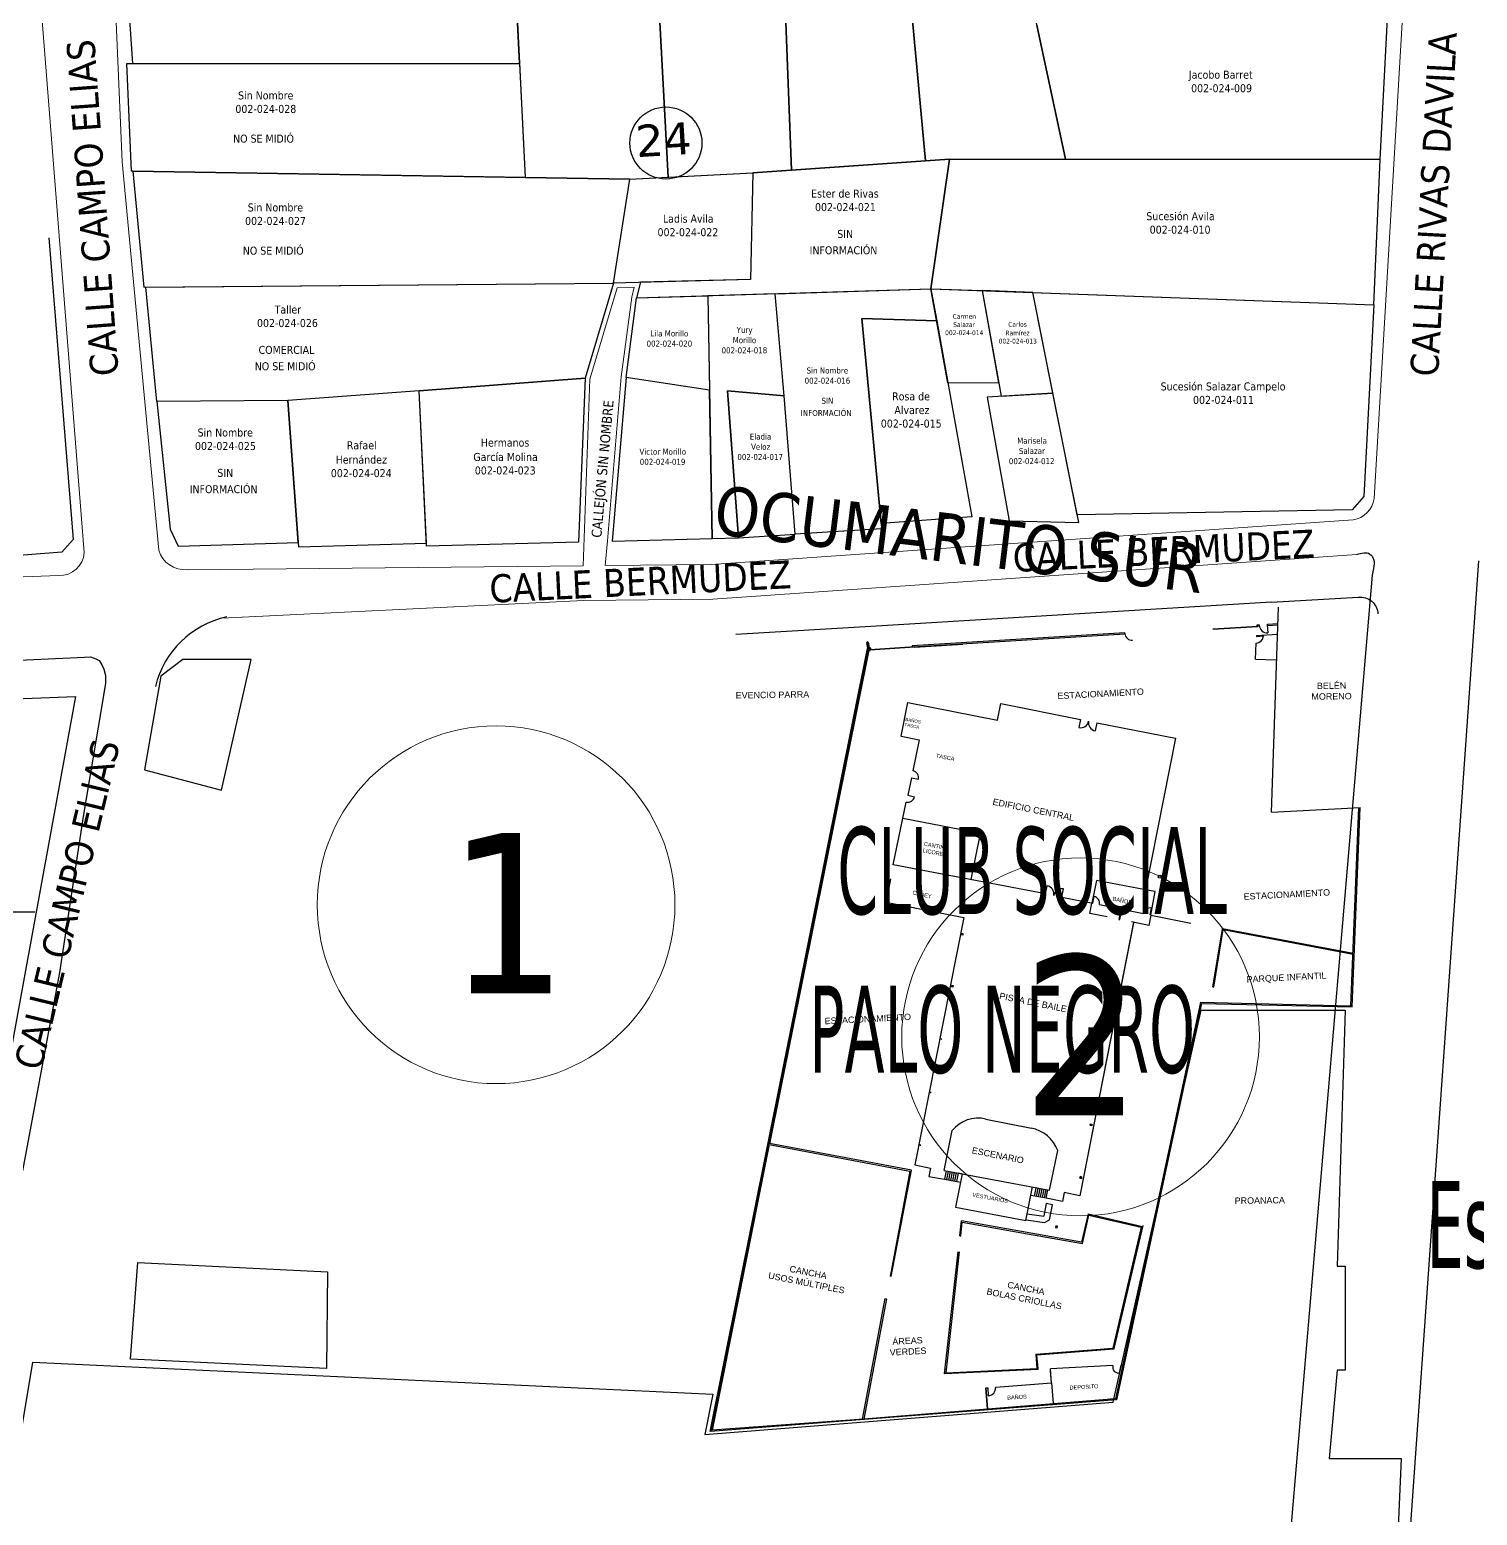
# Model space of a CAD drawing. Header units: metres. Extents: x 2 to 659295185, y -28 to 1124222152.
# Drawn here: x 659057.6 to 659238.5, y 1124167.9 to 1124353.5 of the extents above; entities that cross this region are included whole.
import ezdxf

# ---------------------------------------------------------------- set-up
doc = ezdxf.new("R2010")
doc.units = ezdxf.units.M
doc.header["$MEASUREMENT"] = 0
doc.layers.get('0').update_dxf_attribs({"linetype": 'CONTINUOUS'})
for name, color, linetype in [('CALLES', 1, 'CONTINUOUS'), ('División Parroquial', 130, 'CONTINUOUS'), ('MANZANA', 30, 'CONTINUOUS'), ('Numero de manzana', 6, 'CONTINUOUS'), ('PARCELA SL', 1, 'CONTINUOUS'), ('Parcelas', 140, 'CONTINUOUS'), ('TEXTOS', 7, 'CONTINUOUS')]:
    doc.layers.add(name, color=color, linetype=linetype)
doc.layers.add('PARCELA', color=140, linetype='CONTINUOUS', lineweight=40)
doc.styles.add('ACOTACIONES', font='arial.ttf', dxfattribs={"height": 0.8})
doc.styles.add('ROMAN', font='verdana.ttf')
doc.styles.get("Standard").update_dxf_attribs({"font": 'tahoma.ttf'})

msp = doc.modelspace()

# ---------------------------------------------------------------- linework, layer by layer
for p, q in [((659167.3374, 1124257.8375), (659168.1888, 1124257.6588)), ((659184.5764, 1124245.5145), (659184.7769, 1124246.5299)), ((659186.6073, 1124245.1136), (659186.8077, 1124246.129)), ((659190.9312, 1124247.1751), (659190.3611, 1124244.3383)), ((659186.6073, 1124245.1136), (659190.4652, 1124244.3383)), ((659190.1051, 1124243.0643), (659190.3651, 1124244.3584)), ((659190.1051, 1124243.0643), (659190.3651, 1124244.3584)), ((659190.4652, 1124244.3383), (659190.6347, 1124245.1815)), ((659190.4652, 1124244.3383), (659190.6347, 1124245.1815)), ((659192.262, 1124242.6309), (659190.1051, 1124243.0643)), ((659193.9926, 1124243.6295), (659192.6385, 1124243.9016)), ((659193.9926, 1124243.6295), (659192.6385, 1124243.9016)), ((659197.6377, 1124242.897), (659197.8071, 1124243.7401)), ((659197.6377, 1124242.897), (659197.8071, 1124243.7401)), ((659197.7378, 1124242.8768), (659197.6377, 1124242.897)), ((659197.7378, 1124242.8768), (659197.6377, 1124242.897)), ((659174.2104, 1124240.3596), (659174.0141, 1124240.3982)), ((659174.249, 1124240.5559), (659174.2104, 1124240.3596)), ((659174.249, 1124240.5559), (659174.2104, 1124240.3596)), ((659197.4777, 1124241.5827), (659195.3208, 1124242.0162)), ((659206.6631, 1124241.0889), (659206.6853, 1124241.2068)), ((659173.0008, 1124233.8573), (659172.8046, 1124233.8959)), ((659173.0008, 1124233.8573), (659172.8046, 1124233.8959)), ((659172.8239, 1124233.994), (659172.8239, 1124233.994)), ((659173.0394, 1124234.0536), (659173.0008, 1124233.8573)), ((659173.0394, 1124234.0536), (659173.0008, 1124233.8573)), ((659177.1184, 1124217.3924), (659182.8136, 1124216.2475)), ((659190.3315, 1124216.5401), (659190.1353, 1124216.5786)), ((659190.3315, 1124216.5401), (659190.1353, 1124216.5786)), ((659190.3701, 1124216.7363), (659190.3315, 1124216.5401)), ((659190.3701, 1124216.7363), (659190.3315, 1124216.5401)), ((659168.9016, 1124214.1335), (659168.9209, 1124214.2316)), ((659168.9016, 1124214.1335), (659168.9209, 1124214.2316)), ((659189.041, 1124209.9764), (659188.8447, 1124210.015)), ((659189.041, 1124209.9764), (659188.8447, 1124210.015)), ((659188.864, 1124210.1131), (659188.8833, 1124210.2112)), ((659188.864, 1124210.1131), (659188.8833, 1124210.2112)), ((659189.0796, 1124210.1726), (659189.041, 1124209.9764)), ((659189.0796, 1124210.1726), (659189.041, 1124209.9764)), ((659186.8915, 1124208.1982), (659186.6749, 1124207.0963)), ((659188.854, 1124207.8123), (659186.8915, 1124208.1982)), ((659185.846, 1124204.0528), (659185.8074, 1124203.8565)), ((659185.846, 1124204.0528), (659185.8074, 1124203.8565)), ((659185.8074, 1124203.8565), (659186.0036, 1124203.8179)), ((659185.8074, 1124203.8565), (659186.0036, 1124203.8179)), ((659186.0422, 1124204.0142), (659185.846, 1124204.0528)), ((659186.0422, 1124204.0142), (659185.846, 1124204.0528)), ((659186.0036, 1124203.8179), (659186.0422, 1124204.0142)), ((659186.0036, 1124203.8179), (659186.0422, 1124204.0142)), ((659186.0229, 1124203.9161), (659186.0422, 1124204.0142)), ((659186.0229, 1124203.9161), (659186.0422, 1124204.0142)), ((659193.9891, 1124186.6449), (659194.2188, 1124186.6567)), ((659161.859, 1124179.9142), (659162.3865, 1124179.9565))]:
    msp.add_line(p, q)
at = {"extrusion": (0, 0, -1)}
for p, q in [((659174.0334, 1124240.4963), (659174.0141, 1124240.3982)), ((659174.0334, 1124240.4963), (659174.0141, 1124240.3982)), ((659174.0334, 1124240.4963), (659174.0527, 1124240.5945)), ((659174.0334, 1124240.4963), (659174.0527, 1124240.5945)), ((659174.0527, 1124240.5945), (659174.249, 1124240.5559)), ((659174.0527, 1124240.5945), (659174.249, 1124240.5559)), ((659172.8239, 1124233.994), (659172.8046, 1124233.8959)), ((659172.8239, 1124233.994), (659172.8046, 1124233.8959)), ((659172.8239, 1124233.994), (659172.8046, 1124233.8959)), ((659172.8239, 1124233.994), (659172.8046, 1124233.8959)), ((659172.8239, 1124233.994), (659172.8432, 1124234.0922)), ((659172.8239, 1124233.994), (659172.8432, 1124234.0922)), ((659172.8239, 1124233.994), (659172.8432, 1124234.0922)), ((659172.8239, 1124233.994), (659172.8432, 1124234.0922)), ((659172.8432, 1124234.0922), (659173.0394, 1124234.0536)), ((659172.8432, 1124234.0922), (659173.0394, 1124234.0536)), ((659172.8432, 1124234.0922), (659173.0394, 1124234.0536)), ((659172.8432, 1124234.0922), (659173.0394, 1124234.0536)), ((659171.5551, 1124227.3628), (659171.5358, 1124227.2647)), ((659171.5551, 1124227.3628), (659171.5358, 1124227.2647)), ((659171.5551, 1124227.3628), (659171.5358, 1124227.2647)), ((659171.5551, 1124227.3628), (659171.5358, 1124227.2647)), ((659171.5551, 1124227.3628), (659171.5744, 1124227.4609)), ((659171.5551, 1124227.3628), (659171.5744, 1124227.4609)), ((659171.5551, 1124227.3628), (659171.5744, 1124227.4609)), ((659170.1966, 1124220.7274), (659170.1773, 1124220.6293)), ((659170.1966, 1124220.7274), (659170.1773, 1124220.6293)), ((659170.1966, 1124220.7274), (659170.1773, 1124220.6293)), ((659170.1966, 1124220.7274), (659170.1773, 1124220.6293)), ((659170.1966, 1124220.7274), (659170.2159, 1124220.8256)), ((659170.1966, 1124220.7274), (659170.2159, 1124220.8256)), ((659170.1966, 1124220.7274), (659170.2159, 1124220.8256)), ((659170.1966, 1124220.7274), (659170.2159, 1124220.8256)), ((659190.1546, 1124216.6768), (659190.1353, 1124216.5786)), ((659190.1546, 1124216.6768), (659190.1353, 1124216.5786)), ((659190.1546, 1124216.6768), (659190.1353, 1124216.5786)), ((659190.1546, 1124216.6768), (659190.1353, 1124216.5786)), ((659190.1546, 1124216.6768), (659190.1739, 1124216.7749)), ((659190.1546, 1124216.6768), (659190.1739, 1124216.7749)), ((659190.1546, 1124216.6768), (659190.1739, 1124216.7749)), ((659190.1546, 1124216.6768), (659190.1739, 1124216.7749)), ((659190.1739, 1124216.7749), (659190.3701, 1124216.7363)), ((659190.1739, 1124216.7749), (659190.3701, 1124216.7363)), ((659190.1739, 1124216.7749), (659190.3701, 1124216.7363)), ((659190.1739, 1124216.7749), (659190.3701, 1124216.7363)), ((659168.9016, 1124214.1335), (659168.8823, 1124214.0354)), ((659168.9016, 1124214.1335), (659168.8823, 1124214.0354)), ((659168.9016, 1124214.1335), (659168.8823, 1124214.0354)), ((659168.9016, 1124214.1335), (659168.8823, 1124214.0354)), ((659168.9016, 1124214.1335), (659168.9209, 1124214.2316)), ((659168.9016, 1124214.1335), (659168.9209, 1124214.2316)), ((659173.394, 1124210.6917), (659173.1821, 1124209.6327)), ((659173.394, 1124210.6917), (659173.1821, 1124209.6327)), ((659173.6398, 1124210.6459), (659173.4278, 1124209.5869)), ((659173.6398, 1124210.6459), (659173.4278, 1124209.5869)), ((659188.864, 1124210.1131), (659188.8447, 1124210.015)), ((659188.864, 1124210.1131), (659188.8447, 1124210.015)), ((659188.864, 1124210.1131), (659188.8447, 1124210.015)), ((659188.864, 1124210.1131), (659188.8447, 1124210.015)), ((659188.8447, 1124210.015), (659189.041, 1124209.9764)), ((659188.8447, 1124210.015), (659189.041, 1124209.9764)), ((659188.864, 1124210.1131), (659188.8833, 1124210.2112)), ((659188.864, 1124210.1131), (659188.8833, 1124210.2112)), ((659189.0796, 1124210.1726), (659188.8833, 1124210.2112)), ((659188.8833, 1124210.2112), (659189.0796, 1124210.1726)), ((659189.0796, 1124210.1726), (659188.8833, 1124210.2112)), ((659188.8833, 1124210.2112), (659189.0796, 1124210.1726)), ((659189.041, 1124209.9764), (659189.0796, 1124210.1726)), ((659189.041, 1124209.9764), (659189.0796, 1124210.1726)), ((659193.1375, 1124188.9042), (659193.0806, 1124188.6366)), ((659193.1375, 1124188.9042), (659193.0806, 1124188.6366)), ((659178.334, 1124183.8891), (659185.3135, 1124184.4244)), ((659185.3135, 1124184.4244), (659185.5121, 1124181.8347))]:
    msp.add_line(p, q, dxfattribs=at)
at = {"color": 130, "extrusion": (0, 0, -1)}
msp.add_line((659174.1314, 1124210.5544), (659173.6398, 1124210.6459), dxfattribs=at)
msp.add_circle((659198.8522, 1124247.6644), 0.2)
for centre, radius, start, end in [((659184.5764, 1124245.5145), 1.035, 348.833948, 78.833948), ((659176.1543, 1124213.3142), 4.1907, 76.699176, 141.223274)]:
    msp.add_arc(centre, radius, start, end)
at = {"layer": 'División Parroquial', "lineweight": -3}
msp.add_lwpolyline([(659058, 1124187), (659143, 1124183), (659142, 1124178), (659193, 1124182), (659204, 1124231), (659222, 1124231), (659221, 1124199), (659222, 1124199), (659222, 1124186), (659221, 1124186), (659220, 1124175), (659229, 1124175), (659228, 1124152), (659286, 1124150), (659277, 1124049), (659073, 1124060), (659057, 1124140), (659055, 1124169), (659058, 1124187), (659058, 1124187)], dxfattribs=at)
at = {"layer": 'MANZANA', "lineweight": -2}
for p, q in [((659060.0072, 1124327.4732), (659063.047, 1124289.8057)), ((659063.047, 1124289.8057), (659061.6317, 1124288.2005)), ((659061.6317, 1124288.2005), (659056.3081, 1124287.783)), ((659024.8921, 1124273.2674), (659064.4474, 1124275.0971)), ((659064.4474, 1124275.0971), (659065.2143, 1124275.1071)), ((659065.2143, 1124275.1071), (659065.8657, 1124274.8871)), ((659065.8657, 1124274.8871), (659066.311, 1124274.6671)), ((659066.311, 1124274.6671), (659066.6408, 1124274.1173)), ((659066.6408, 1124274.1173), (659066.8634, 1124273.5674)), ((659066.8634, 1124273.5674), (659067.0861, 1124272.7875)), ((659067.0861, 1124272.7875), (659067.0861, 1124271.7977))]:
    msp.add_line(p, q, dxfattribs=at)
at = {"layer": 'MANZANA', "lineweight": -3}
for p, q in [((659238.6729, 1124287.119), (659227.8133, 1124133.3242)), ((659225.3719, 1124285.3159), (659214.4297, 1124157.1008))]:
    msp.add_line(p, q, dxfattribs=at)
at = {"layer": 'MANZANA'}
for p, q in [((659212.8134, 1124281.9647), (659163.4376, 1124278.9792)), ((659212.8134, 1124281.9647), (659223.6548, 1124282.5869)), ((659163.4376, 1124278.9792), (659145.8817, 1124277.9099))]:
    msp.add_line(p, q, dxfattribs=at)
at = {"layer": 'MANZANA', "linetype": 'Continuous', "lineweight": 15}
for points in [[(659055.8485, 1124382.0647), (658898.3381, 1124371.0551, 0.43042936), (658896.3056, 1124368.7797), (658898.1969, 1124348.5853), (658898.509, 1124345.0153), (658923.6449, 1124272.4919), (658939.4761, 1124278.122), (658950.9387, 1124280.2714), (658963.1935, 1124281.4237), (658970.1956, 1124281.8752), (658970.1956, 1124281.8752), (659061.2404, 1124285.2896, 0.40849393), (659064.4211, 1124288.1584), (659057.0739, 1124381.0042, 0.3695006), (659055.8485, 1124382.0647)], [(659126.8025, 1124286.5101), (659077.2978, 1124286.0125, -0.34710399), (659073.7363, 1124288.4381), (659069.165, 1124336.945), (659067.2927, 1124380.6762, -0.4423444), (659069.5888, 1124382.9989), (659229.6144, 1124377.9872, -0.38457843), (659230.4613, 1124377.0605), (659225.6463, 1124294.8977)], [(659225.6463, 1124294.8977, -0.32185596), (659223.006, 1124292.2291), (659142.812, 1124286.671), (659129.5519, 1124286.5377)], [(659223.4739, 1124287.9222, -0.00860876), (659223.4739, 1124287.9222), (659142.9836, 1124282.3435), (659126.846, 1124282.1813)]]:
    msp.add_lwpolyline(points, format="xyb", dxfattribs=at)
for points in [[(659129.5519, 1124286.5377), (659129.8126, 1124289.6134), (659131.549, 1124310.1035), (659132.8474, 1124320.0693), (659133.1609, 1124321.2913), (659131.041, 1124321.234), (659127.624, 1124309.8348), (659126.8025, 1124286.5101)], [(659126.846, 1124282.1813), (659081.6128, 1124279.9512)]]:
    msp.add_lwpolyline(points, dxfattribs=at)
at = {"layer": 'MANZANA', "lineweight": -2}
msp.add_lwpolyline([(659067.0861, 1124271.7977), (659064.3155, 1124255.1911), (659061.3305, 1124235.7151), (659056.7293, 1124210.9201)], dxfattribs=at)
at = {"layer": 'MANZANA', "lineweight": 0}
for centre in [(659115.9033, 1124244.1589), (659188.9435, 1124227.6528)]:
    msp.add_circle(centre, 22.3454, dxfattribs=at)
at = {"layer": 'MANZANA', "extrusion": (0, 0, -1)}
msp.add_arc((-659223.8989, 1124280.4016), 2.1988, 83.627179, 177.780337, dxfattribs=at)
msp.add_arc((-659223.8989, 1124280.4016), 2.1988, 83.627179, 177.780337, dxfattribs=at)
at = {"layer": 'MANZANA', "lineweight": -3}
msp.add_arc((659084.6949, 1124268.6574), 11.7067, 102.055303, 166.292978, dxfattribs=at)
msp.add_spline([(659223.4739, 1124287.9222), (659225.087, 1124287.9731), (659225.562, 1124287.3088), (659225.562, 1124286.17), (659225.3719, 1124285.3159)], degree=3, dxfattribs=at)
at = {"layer": 'Numero de manzana', "lineweight": -2}
msp.add_circle((659137.1204, 1124339.3146), 4.5001, dxfattribs=at)
at = {"layer": 'PARCELA', "extrusion": (0, 0, -1)}
for p, q in [((659142.6866, 1124178.3534), (659162.3659, 1124276.1838)), ((659150.0737, 1124214.3527), (659162.5198, 1124276.1931))]:
    msp.add_line(p, q, dxfattribs=at)
at = {"layer": 'PARCELA'}
for p, q in [((659162.3958, 1124276.9341), (659162.2463, 1124276.9221)), ((659162.2463, 1124276.9221), (659162.3659, 1124276.1838)), ((659162.5198, 1124276.1931), (659162.3947, 1124276.934)), ((659162.4863, 1124276.0272), (659162.6859, 1124276.0392)), ((659162.4863, 1124276.0272), (659162.6859, 1124276.0392)), ((659162.6769, 1124276.2026), (659162.5198, 1124276.1931)), ((659162.6769, 1124276.2026), (659162.5198, 1124276.1931)), ((659162.6392, 1124276.0264), (659162.5993, 1124276.024)), ((659162.6392, 1124276.0264), (659162.5993, 1124276.024)), ((659162.6023, 1124275.9731), (659162.5993, 1124276.024)), ((659162.6023, 1124275.9731), (659162.5993, 1124276.024)), ((659162.6013, 1124276.0231), (659162.6392, 1124276.0254)), ((659162.6013, 1124276.0231), (659162.6392, 1124276.0254)), ((659162.6043, 1124275.9742), (659162.6013, 1124276.0231)), ((659162.6043, 1124275.9742), (659162.6013, 1124276.0231)), ((659162.6023, 1124275.9731), (659162.6423, 1124275.9755)), ((659162.6023, 1124275.9731), (659162.6423, 1124275.9755)), ((659162.6422, 1124275.9765), (659162.6043, 1124275.9742)), ((659162.6422, 1124275.9765), (659162.6043, 1124275.9742)), ((659162.6095, 1124275.9755), (659162.6067, 1124276.0224)), ((659162.6095, 1124275.9755), (659162.6067, 1124276.0224)), ((659162.6156, 1124276.025), (659162.615, 1124276.0349)), ((659162.6156, 1124276.025), (659162.615, 1124276.0349)), ((659162.6212, 1124276.0252), (659162.6206, 1124276.0352)), ((659162.6212, 1124276.0252), (659162.6206, 1124276.0352)), ((659162.6268, 1124276.0256), (659162.6262, 1124276.0355)), ((659162.6268, 1124276.0256), (659162.6262, 1124276.0355)), ((659162.6268, 1124276.0256), (659162.6262, 1124276.0355)), ((659162.6268, 1124276.0256), (659162.6262, 1124276.0355)), ((659162.6268, 1124276.0256), (659162.6262, 1124276.0355)), ((659162.6268, 1124276.0256), (659162.6262, 1124276.0355)), ((659162.6421, 1124275.9775), (659162.6385, 1124275.9773)), ((659162.6421, 1124275.9775), (659162.6385, 1124275.9773)), ((659162.6392, 1124276.0254), (659162.6392, 1124276.0264)), ((659162.6392, 1124276.0254), (659162.6392, 1124276.0264)), ((659162.6423, 1124275.9755), (659162.6422, 1124275.9765)), ((659162.6423, 1124275.9755), (659162.6422, 1124275.9765)), ((659162.6859, 1124276.0392), (659162.6769, 1124276.2026)), ((659162.6859, 1124276.0392), (659162.6769, 1124276.2026))]:
    msp.add_line(p, q, dxfattribs=at)
at = {"layer": 'PARCELA SL', "linetype": 'Continuous', "ltscale": 50}
msp.add_line((659070.4934, 1124335.8049), (659132.6204, 1124334.8145), dxfattribs=at)
for points in [[(659119.5272, 1124335.0232), (659132.6204, 1124334.8145), (659137.4168, 1124335.0534), (659135.024, 1124379.2247), (659117.3282, 1124379.6102)], [(659135.0505, 1124379.9943), (659135.024, 1124379.2247), (659137.4168, 1124335.0534), (659148.0013, 1124335.5805), (659152.7988, 1124335.9121), (659151.1598, 1124379.4067)], [(659165.672, 1124378.9317), (659151.1598, 1124379.4067), (659152.7988, 1124335.9121), (659169.5702, 1124337.0827)], [(659180.8438, 1124378.435), (659165.672, 1124378.9317), (659169.5702, 1124337.0827), (659172.5737, 1124337.2934), (659187.0737, 1124337.281), (659183.4598, 1124354.0459)], [(659069.5456, 1124362.7077), (659070.4542, 1124349.2584), (659118.8252, 1124349.2584), (659118.1557, 1124362.8331)], [(659070.4542, 1124349.2584), (659118.8252, 1124349.2584), (659119.5272, 1124335.0232), (659070.4934, 1124335.8049), (659070.3435, 1124335.7981), (659069.7745, 1124349.2361)], [(659072.1493, 1124321.2945), (659130.5909, 1124321.8221), (659127.027, 1124309.9331), (659106.286, 1124308.3678), (659089.8801, 1124307.1644), (659073.4997, 1124307.0384)]]:
    msp.add_lwpolyline(points, close=True, dxfattribs=at)
msp.add_lwpolyline([(659071.8884, 1124321.2922), (659130.5909, 1124321.8221), (659132.6204, 1124334.8145), (659119.5272, 1124335.0232), (659070.4934, 1124335.8049), (659071.8884, 1124321.2922)], dxfattribs=at)
at = {"layer": 'Parcelas', "lineweight": -2}
for p, q in [((659183.4598, 1124354.0459), (659187.0737, 1124337.281)), ((659226.3737, 1124337.2473), (659227.282, 1124354.8739)), ((659172.5737, 1124337.2934), (659148.0013, 1124335.5805)), ((659170.2422, 1124321.1105), (659172.5737, 1124337.2934)), ((659172.5737, 1124337.2934), (659170.2422, 1124321.1105)), ((659226.3737, 1124337.2473), (659172.5737, 1124337.2934)), ((659187.0737, 1124337.281), (659226.3737, 1124337.2473)), ((659225.6062, 1124319.1136), (659226.3737, 1124337.2473)), ((659132.6204, 1124334.8145), (659148.0013, 1124335.5805)), ((659148.0013, 1124335.5805), (659147.6846, 1124322.2843)), ((659148.0013, 1124335.5805), (659147.6846, 1124322.2843)), ((659130.5909, 1124321.8221), (659132.6204, 1124334.8145)), ((659147.6846, 1124322.2843), (659130.5909, 1124321.8221)), ((659133.9396, 1124321.9126), (659133.4377, 1124319.9556)), ((659147.6846, 1124322.2843), (659133.9396, 1124321.9126)), ((659133.4377, 1124319.9556), (659170.2422, 1124321.1105)), ((659133.4377, 1124319.9556), (659142.3644, 1124320.2099)), ((659150.7739, 1124320.4816), (659142.3644, 1124320.2099)), ((659142.3644, 1124320.2099), (659142.5746, 1124308.4454)), ((659142.3644, 1124320.2099), (659142.9059, 1124289.8983)), ((659150.7739, 1124320.4816), (659170.2422, 1124321.1105)), ((659151.91, 1124307.7409), (659150.7739, 1124320.4816)), ((659151.91, 1124307.7409), (659150.7739, 1124320.4816)), ((659170.2422, 1124321.1105), (659170.9607, 1124317.0923)), ((659172.3546, 1124309.2979), (659170.2422, 1124321.1105)), ((659170.2422, 1124321.1105), (659176.638, 1124320.8798)), ((659170.2422, 1124321.1105), (659225.6062, 1124319.1136)), ((659176.638, 1124320.8798), (659178.7043, 1124309.3637)), ((659182.9839, 1124320.6509), (659176.638, 1124320.8798)), ((659176.638, 1124320.8798), (659179.0045, 1124307.6904)), ((659185.4929, 1124308.0788), (659182.9839, 1124320.6509)), ((659188.5322, 1124292.8492), (659182.9839, 1124320.6509)), ((659182.9839, 1124320.6509), (659225.6062, 1124319.1136)), ((659132.1457, 1124310.0394), (659133.4377, 1124319.9556)), ((659225.6062, 1124319.1136), (659224.3222, 1124295.1479)), ((659170.9607, 1124317.0923), (659161.6154, 1124317.3882)), ((659161.6154, 1124317.3882), (659164.0156, 1124291.8005)), ((659164.0156, 1124291.8005), (659161.6154, 1124317.3882)), ((659161.6154, 1124317.3882), (659170.9607, 1124317.0923)), ((659170.9607, 1124317.0923), (659175.3352, 1124292.6303)), ((659106.286, 1124308.3678), (659127.027, 1124309.9331)), ((659127.027, 1124309.9331), (659126.2019, 1124289.4498)), ((659132.1457, 1124310.0394), (659130.4104, 1124289.5628)), ((659142.5746, 1124308.4454), (659132.1457, 1124310.0394)), ((659142.5746, 1124308.4454), (659132.1457, 1124310.0394)), ((659178.7043, 1124309.3637), (659172.3546, 1124309.2979)), ((659089.8801, 1124307.1644), (659073.4997, 1124307.0384)), ((659106.286, 1124308.3678), (659089.8801, 1124307.1644)), ((659091.1572, 1124289.4304), (659089.8801, 1124307.1644)), ((659089.8801, 1124307.1644), (659091.1967, 1124288.8818)), ((659107.1908, 1124289.3193), (659106.286, 1124308.3678)), ((659107.2088, 1124288.9397), (659106.286, 1124308.3678)), ((659142.9059, 1124289.8983), (659142.5746, 1124308.4454)), ((659146.2043, 1124290.0009), (659144.8361, 1124308.35)), ((659144.8361, 1124308.35), (659151.91, 1124307.7409)), ((659151.91, 1124307.7409), (659144.8361, 1124308.35)), ((659144.8361, 1124308.35), (659146.2043, 1124290.0009)), ((659153.2904, 1124290.4459), (659151.91, 1124307.7409)), ((659153.2904, 1124290.4459), (659151.91, 1124307.7409)), ((659185.4929, 1124308.0788), (659177.2576, 1124307.5859)), ((659177.2576, 1124307.5859), (659180.0345, 1124292.1029)), ((659179.0045, 1124307.6904), (659185.4929, 1124308.0788)), ((659188.7221, 1124291.8979), (659185.4929, 1124308.0788)), ((659073.4997, 1124307.0384), (659075.1817, 1124291.0667)), ((659224.3222, 1124295.1479), (659222.8762, 1124293.4898)), ((659175.3352, 1124292.6303), (659164.0156, 1124291.8005)), ((659222.8762, 1124293.4898), (659188.5322, 1124292.8492)), ((659075.1817, 1124291.0667), (659076.1645, 1124288.9651)), ((659146.2043, 1124290.0009), (659153.2904, 1124290.4459)), ((659164.0791, 1124291.1235), (659153.2904, 1124290.4459)), ((659164.0156, 1124291.8005), (659164.0791, 1124291.1235)), ((659180.0345, 1124292.1029), (659188.7221, 1124291.8979)), ((659076.1645, 1124288.9651), (659091.1572, 1124289.4304)), ((659091.1967, 1124288.8818), (659107.1908, 1124289.3193)), ((659126.2019, 1124289.4498), (659107.2088, 1124288.9397)), ((659130.4104, 1124289.5628), (659142.9059, 1124289.8983)), ((659142.9059, 1124289.8983), (659146.2043, 1124290.0009))]:
    msp.add_line(p, q, dxfattribs=at)
at = {"layer": 'Parcelas'}
for p, q in [((659212.8111, 1124255.7143), (659213.6785, 1124281.3193)), ((659212.2946, 1124279.2202), (659213.6068, 1124279.2993)), ((659212.3036, 1124279.0567), (659212.2946, 1124279.2202)), ((659212.3036, 1124279.0567), (659212.2946, 1124279.2202)), ((659194.4609, 1124278.1352), (659167.9174, 1124276.5188)), ((659194.47, 1124277.9718), (659167.9272, 1124276.3555)), ((659194.47, 1124277.9718), (659194.4609, 1124278.1352)), ((659194.47, 1124277.9718), (659194.4609, 1124278.1352)), ((659194.4658, 1124278.0467), (659194.4858, 1124278.0478)), ((659194.4658, 1124278.0467), (659194.4858, 1124278.0478)), ((659194.47, 1124277.9718), (659194.4658, 1124278.0467)), ((659194.47, 1124277.9718), (659194.4658, 1124278.0467)), ((659205.4542, 1124278.6315), (659211.0766, 1124278.9707)), ((659205.4542, 1124278.6315), (659211.0766, 1124278.9707)), ((659205.457, 1124278.5846), (659211.0794, 1124278.9238)), ((659205.457, 1124278.5846), (659211.0794, 1124278.9238)), ((659210.9433, 1124277.7886), (659210.9386, 1124277.6887)), ((659210.9433, 1124277.7886), (659210.9386, 1124277.6887)), ((659210.9386, 1124277.6887), (659211.7971, 1124277.7405)), ((659210.9386, 1124277.6887), (659211.7971, 1124277.7405)), ((659210.9433, 1124277.788), (659213.5586, 1124277.9411)), ((659211.0083, 1124278.9786), (659211.016, 1124279.143)), ((659211.0083, 1124278.9786), (659211.016, 1124279.143)), ((659211.0083, 1124278.9786), (659211.2579, 1124278.9937)), ((659211.0083, 1124278.9786), (659211.2579, 1124278.9937)), ((659211.016, 1124279.143), (659211.2656, 1124279.1581)), ((659211.016, 1124279.143), (659211.2656, 1124279.1581)), ((659211.0838, 1124278.9732), (659211.0439, 1124278.9708)), ((659211.0838, 1124278.9732), (659211.0439, 1124278.9708)), ((659211.0439, 1124278.9698), (659211.0819, 1124278.972)), ((659211.0439, 1124278.9698), (659211.0819, 1124278.972)), ((659211.0439, 1124278.9708), (659211.0439, 1124278.9698)), ((659211.0439, 1124278.9708), (659211.0439, 1124278.9698)), ((659211.044, 1124278.9688), (659211.0476, 1124278.969)), ((659211.044, 1124278.9688), (659211.0476, 1124278.969)), ((659211.0848, 1124278.9231), (659211.0469, 1124278.9208)), ((659211.0848, 1124278.9231), (659211.0469, 1124278.9208)), ((659211.0469, 1124278.9198), (659211.0869, 1124278.9223)), ((659211.0469, 1124278.9198), (659211.0869, 1124278.9223)), ((659211.0469, 1124278.9208), (659211.0469, 1124278.9198)), ((659211.0469, 1124278.9208), (659211.0469, 1124278.9198)), ((659211.0593, 1124278.9817), (659211.0599, 1124278.9717)), ((659211.0593, 1124278.9817), (659211.0599, 1124278.9717)), ((659211.0593, 1124278.9817), (659211.0599, 1124278.9717)), ((659211.0593, 1124278.9817), (659211.0599, 1124278.9717)), ((659211.0593, 1124278.9817), (659211.0599, 1124278.9717)), ((659211.0593, 1124278.9817), (659211.0599, 1124278.9717)), ((659211.0649, 1124278.982), (659211.0655, 1124278.9721)), ((659211.0649, 1124278.982), (659211.0655, 1124278.9721)), ((659211.0705, 1124278.9823), (659211.0711, 1124278.9723)), ((659211.0705, 1124278.9823), (659211.0711, 1124278.9723)), ((659211.0766, 1124278.9707), (659211.0794, 1124278.9238)), ((659211.0766, 1124278.9707), (659211.0794, 1124278.9238)), ((659211.0819, 1124278.972), (659211.0848, 1124278.9231)), ((659211.0819, 1124278.972), (659211.0848, 1124278.9231)), ((659211.0838, 1124278.9732), (659211.0869, 1124278.9223)), ((659211.0838, 1124278.9732), (659211.0869, 1124278.9223)), ((659211.2579, 1124278.9937), (659211.2656, 1124279.1581)), ((659211.2579, 1124278.9937), (659211.2656, 1124279.1581)), ((659211.2614, 1124279.0686), (659211.2814, 1124279.0698)), ((659211.2614, 1124279.0686), (659211.2814, 1124279.0698)), ((659212.2795, 1124279.13), (659212.2995, 1124279.1311)), ((659212.2795, 1124279.13), (659212.2995, 1124279.1311)), ((659212.2795, 1124279.13), (659212.3348, 1124278.1316)), ((659212.2795, 1124279.13), (659212.3348, 1124278.1316)), ((659212.2837, 1124279.0556), (659212.3036, 1124279.0567)), ((659212.2837, 1124279.0556), (659212.3036, 1124279.0567)), ((659212.3036, 1124279.0568), (659213.601, 1124279.1351)), ((659168.2291, 1124276.3616), (659162.6067, 1124276.0224)), ((659168.2291, 1124276.3616), (659162.6067, 1124276.0224)), ((659168.232, 1124276.3147), (659162.6095, 1124275.9755)), ((659168.232, 1124276.3147), (659162.6095, 1124275.9755)), ((659167.9174, 1124276.5188), (659167.9272, 1124276.3555)), ((659167.9174, 1124276.5188), (659167.9272, 1124276.3555)), ((659168.2291, 1124276.3616), (659168.232, 1124276.3147)), ((659168.2291, 1124276.3616), (659168.2305, 1124276.3382)), ((659168.2291, 1124276.3616), (659168.232, 1124276.3147)), ((659168.2291, 1124276.3616), (659168.2305, 1124276.3382)), ((659168.2305, 1124276.3382), (659174.2196, 1124276.6995)), ((659168.2305, 1124276.3382), (659174.2196, 1124276.6995)), ((659210.8157, 1124274.8357), (659210.8984, 1124276.8296)), ((659210.8157, 1124274.8357), (659213.4455, 1124274.7563)), ((659166.5213, 1124265.2045), (659167.3671, 1124269.4394)), ((659167.3671, 1124269.4394), (659178.5774, 1124267.2161)), ((659178.5774, 1124267.2161), (659178.9961, 1124269.3166)), ((659178.9961, 1124269.3166), (659188.9347, 1124267.2995)), ((659188.9347, 1124267.2995), (659188.7342, 1124266.2841)), ((659188.9347, 1124267.2995), (659188.7342, 1124266.2841)), ((659190.9655, 1124266.8987), (659190.765, 1124265.8832)), ((659190.9655, 1124266.8987), (659190.765, 1124265.8832)), ((659190.9655, 1124266.8987), (659200.7868, 1124264.96)), ((659166.5213, 1124265.2045), (659168.7893, 1124264.7516)), ((659200.7868, 1124264.96), (659197.0588, 1124246.0249)), ((659167.7957, 1124260.02), (659167.3374, 1124257.8375)), ((659167.7957, 1124260.02), (659167.3374, 1124257.8375)), ((659167.7957, 1124260.02), (659168.6765, 1124259.835)), ((659167.7957, 1124260.0199), (659167.7957, 1124260.02)), ((659167.7957, 1124260.02), (659168.6765, 1124259.835)), ((659167.7957, 1124260.0199), (659167.7957, 1124260.02)), ((659165.5421, 1124249.1624), (659167.1586, 1124256.9861)), ((659167.3374, 1124257.8375), (659168.1888, 1124257.6588)), ((659212.8111, 1124255.7143), (659223.8734, 1124256.3146)), ((659222.7355, 1124231.5489), (659223.722, 1124256.306)), ((659222.8746, 1124231.3976), (659223.8734, 1124256.3146)), ((659176.4246, 1124253.0625), (659166.7317, 1124254.9202)), ((659175.2833, 1124247.2955), (659176.4246, 1124253.0625)), ((659184.5764, 1124245.5145), (659165.5421, 1124249.1624)), ((659165.185, 1124247.3891), (659164.6601, 1124244.4853)), ((659184.5764, 1124245.5145), (659184.7769, 1124246.5299)), ((659186.6073, 1124245.1136), (659186.8077, 1124246.129)), ((659197.0588, 1124246.0249), (659190.9312, 1124247.1751)), ((659198.2854, 1124245.7946), (659197.0588, 1124246.0249)), ((659186.6073, 1124245.1136), (659190.4652, 1124244.3383)), ((659191.3084, 1124244.1689), (659193.9926, 1124243.6295)), ((659191.3084, 1124244.1689), (659193.9926, 1124243.6295)), ((659197.7378, 1124242.8768), (659198.2854, 1124245.7946)), ((659174.3433, 1124242.5456), (659168.2298, 1124211.6535)), ((659192.262, 1124242.6309), (659190.1051, 1124243.0643)), ((659193.9926, 1124243.6295), (659193.7326, 1124242.3353)), ((659193.9926, 1124243.6295), (659193.7326, 1124242.3353)), ((659193.7326, 1124242.3353), (659193.8502, 1124242.3117)), ((659193.7326, 1124242.3353), (659193.8502, 1124242.3117)), ((659193.8502, 1124242.3117), (659194.1103, 1124243.6058)), ((659193.8502, 1124242.3117), (659194.1103, 1124243.6058)), ((659194.1103, 1124243.6058), (659196.7945, 1124243.0664)), ((659194.1103, 1124243.6058), (659196.7945, 1124243.0664)), ((659197.7378, 1124242.8768), (659197.4777, 1124241.5827)), ((659197.7378, 1124242.8768), (659197.4777, 1124241.5827)), ((659197.7378, 1124242.8768), (659202.7266, 1124241.8743)), ((659195.5693, 1124241.9662), (659188.854, 1124207.8123)), ((659195.554, 1124241.8879), (659188.854, 1124207.8123)), ((659197.4777, 1124241.5827), (659195.3208, 1124242.0162)), ((659205.4547, 1124233.8859), (659206.6631, 1124241.0889)), ((659205.583, 1124233.8649), (659206.781, 1124241.0664)), ((659206.6853, 1124241.2068), (659222.9962, 1124238.0925)), ((659206.781, 1124241.0664), (659222.9914, 1124237.9713)), ((659205.4547, 1124233.8859), (659205.583, 1124233.8649)), ((659203.9352, 1124231.9948), (659222.7355, 1124231.5489)), ((659204.0585, 1124231.8418), (659222.8746, 1124231.3976)), ((659177.1184, 1124217.3924), (659182.8136, 1124216.2475)), ((659150.0441, 1124214.2059), (659142.9003, 1124178.521)), ((659150.0441, 1124214.2059), (659167.6272, 1124210.8858)), ((659167.6272, 1124210.8858), (659165.1348, 1124197.7272)), ((659165.2819, 1124197.6981), (659167.8028, 1124211.005)), ((659168.2298, 1124211.6535), (659170.1922, 1124211.2676)), ((659168.2298, 1124211.6535), (659170.1922, 1124211.2676)), ((659170.1922, 1124211.2676), (659169.9877, 1124210.2276)), ((659170.1922, 1124211.2676), (659169.9877, 1124210.2276)), ((659169.9877, 1124210.2276), (659171.9532, 1124209.8616)), ((659169.9877, 1124210.2276), (659171.9532, 1124209.8616)), ((659182.121, 1124204.7136), (659182.926, 1124208.9002)), ((659184.6648, 1124207.4941), (659182.7251, 1124207.8554)), ((659184.6648, 1124207.4941), (659182.7343, 1124207.8536)), ((659186.6749, 1124207.0963), (659184.6648, 1124207.4941)), ((659186.6749, 1124207.0963), (659184.6648, 1124207.4941)), ((659186.8915, 1124208.1982), (659186.6749, 1124207.0963)), ((659188.854, 1124207.8123), (659186.8915, 1124208.1982)), ((659173.3328, 1124206.3951), (659182.121, 1124204.7136)), ((659182.2823, 1124205.5522), (659184.3511, 1124205.249)), ((659173.849, 1124202.7927), (659174.0446, 1124204.6607)), ((659173.849, 1124202.7927), (659174.0446, 1124204.6607)), ((659173.9783, 1124202.7789), (659174.1635, 1124204.507)), ((659189.068, 1124202.0039), (659174.0446, 1124204.6607)), ((659174.1635, 1124204.507), (659180.9021, 1124203.3156)), ((659180.9021, 1124203.3156), (659189.1669, 1124201.8544)), ((659182.1407, 1124204.8157), (659184.4247, 1124204.4825)), ((659173.849, 1124202.7927), (659173.9783, 1124202.7789)), ((659173.849, 1124202.7927), (659173.9783, 1124202.7789)), ((659173.7579, 1124200.7853), (659172.0868, 1124185.6948)), ((659161.7042, 1124179.9028), (659164.536, 1124194.9634)), ((659164.6833, 1124194.9352), (659161.859, 1124179.9142)), ((659164.536, 1124194.9634), (659164.6833, 1124194.9352)), ((659183.3576, 1124188.0213), (659192.9697, 1124188.7584)), ((659183.3576, 1124188.0213), (659192.9697, 1124188.7584)), ((659193.9891, 1124186.6449), (659193.7811, 1124185.6668)), ((659193.9891, 1124186.6449), (659193.7811, 1124185.6668)), ((659193.9891, 1124186.6449), (659194.2188, 1124186.6567)), ((659177.1076, 1124183.7951), (659177.3369, 1124183.8127)), ((659177.1076, 1124183.7951), (659177.3369, 1124183.8127)), ((659177.3369, 1124183.8127), (659177.4133, 1124182.8156)), ((659177.3369, 1124183.8127), (659177.4133, 1124182.8156)), ((659193.4405, 1124182.3011), (659142.6866, 1124178.3534)), ((659193.3171, 1124182.4416), (659161.859, 1124179.9142)), ((659193.3171, 1124182.4416), (659192.6302, 1124182.3865)), ((659161.859, 1124179.9142), (659142.9003, 1124178.521))]:
    msp.add_line(p, q, dxfattribs=at)
at = {"layer": 'Parcelas', "lineweight": -3}
for p, q in [((658954.0393, 1124265.8698), (659063.337, 1124270.1792)), ((659063.337, 1124270.1792), (659049.5003, 1124194.7761)), ((658953.3261, 1124243.2796), (659058.2552, 1124243.2796))]:
    msp.add_line(p, q, dxfattribs=at)
at = {"layer": 'Parcelas', "extrusion": (0, 0, -1)}
for p, q in [((659168.7893, 1124264.7516), (659167.9806, 1124260.9007)), ((659164.6601, 1124244.4853), (659174.3433, 1124242.5456)), ((659203.9378, 1124231.9916), (659193.3171, 1124182.4416)), ((659204.0585, 1124231.8418), (659193.4405, 1124182.3011)), ((659167.8028, 1124211.005), (659150.0737, 1124214.3527)), ((659171.8929, 1124210.9713), (659172.8873, 1124215.9388)), ((659171.8929, 1124210.9713), (659172.8873, 1124215.9388)), ((659185.0502, 1124208.5014), (659186.0912, 1124213.4577)), ((659171.8929, 1124210.9713), (659185.0502, 1124208.5014)), ((659172.1652, 1124210.9206), (659171.9532, 1124209.8616)), ((659172.1652, 1124210.9206), (659171.9532, 1124209.8616)), ((659172.411, 1124210.8748), (659172.199, 1124209.8158)), ((659172.411, 1124210.8748), (659172.199, 1124209.8158)), ((659172.6567, 1124210.829), (659172.4447, 1124209.77)), ((659172.6567, 1124210.829), (659172.4447, 1124209.77)), ((659172.9025, 1124210.7832), (659172.6905, 1124209.7242)), ((659172.9025, 1124210.7832), (659172.6905, 1124209.7242)), ((659173.1483, 1124210.7375), (659172.9363, 1124209.6785)), ((659173.1483, 1124210.7375), (659172.9363, 1124209.6785)), ((659174.1314, 1124210.5544), (659173.3328, 1124206.3951)), ((659171.9532, 1124209.8616), (659173.9215, 1124209.495)), ((659171.9532, 1124209.8616), (659173.9215, 1124209.495)), ((659183.1901, 1124207.7687), (659183.3984, 1124208.8093)), ((659183.1901, 1124207.7687), (659183.3984, 1124208.8093)), ((659183.4359, 1124207.723), (659183.6442, 1124208.7635)), ((659183.4359, 1124207.723), (659183.6442, 1124208.7635)), ((659183.6817, 1124207.6772), (659183.89, 1124208.7178)), ((659183.6817, 1124207.6772), (659183.89, 1124208.7178)), ((659183.9274, 1124207.6314), (659184.1357, 1124208.672)), ((659183.9274, 1124207.6314), (659184.1357, 1124208.672)), ((659184.1732, 1124207.5856), (659184.3815, 1124208.6262)), ((659184.1732, 1124207.5856), (659184.3815, 1124208.6262)), ((659184.419, 1124207.5399), (659184.6273, 1124208.5804)), ((659184.419, 1124207.5399), (659184.6273, 1124208.5804)), ((659184.6648, 1124207.4941), (659184.8731, 1124208.5347)), ((659184.6648, 1124207.4941), (659184.8731, 1124208.5347)), ((659184.6537, 1124206.827), (659184.3511, 1124205.249)), ((659184.6537, 1124206.827), (659184.3511, 1124205.249)), ((659185.4394, 1124206.6763), (659184.6537, 1124206.827)), ((659185.4394, 1124206.6763), (659184.6537, 1124206.827)), ((659185.078, 1124204.7915), (659185.4394, 1124206.6763)), ((659185.078, 1124204.7915), (659185.4394, 1124206.6763)), ((659189.8774, 1124205.5403), (659189.068, 1124202.0039)), ((659189.1669, 1124201.8544), (659189.9752, 1124205.3846)), ((659189.8774, 1124205.5403), (659196.6883, 1124203.9814)), ((659189.9752, 1124205.3846), (659196.5324, 1124203.8837)), ((659184.4247, 1124204.4825), (659185.078, 1124204.7915)), ((659184.4247, 1124204.4825), (659185.078, 1124204.7915)), ((659196.5324, 1124203.8837), (659192.9697, 1124188.7584)), ((659196.712, 1124204.0826), (659193.1375, 1124188.9042)), ((659196.712, 1124204.0826), (659193.1375, 1124188.9042)), ((659171.944, 1124185.5579), (659173.6286, 1124200.7991)), ((659193.0806, 1124188.6366), (659183.4971, 1124187.9016)), ((659193.0806, 1124188.6366), (659183.4971, 1124187.9016)), ((659183.3576, 1124188.0213), (659183.4877, 1124186.34)), ((659183.3576, 1124188.0213), (659183.4957, 1124186.2365)), ((659183.6263, 1124186.2165), (659183.4971, 1124187.9016)), ((659183.6373, 1124186.1131), (659183.4971, 1124187.9016)), ((659192.9904, 1124186.5938), (659185.1778, 1124186.194)), ((659192.9904, 1124186.5938), (659185.1778, 1124186.194)), ((659183.6373, 1124186.1131), (659171.944, 1124185.5579)), ((659183.6373, 1124186.1131), (659171.944, 1124185.5579)), ((659172.0895, 1124185.6949), (659183.4986, 1124186.2366)), ((659172.0895, 1124185.6949), (659183.4986, 1124186.2366)), ((659185.3135, 1124184.4244), (659185.1778, 1124186.194)), ((659185.3135, 1124184.4244), (659185.1953, 1124185.9647)), ((659177.1076, 1124183.7951), (659177.3068, 1124181.1966)), ((659177.3068, 1124181.1966), (659177.1076, 1124183.7951)), ((659177.1076, 1124183.7951), (659177.3068, 1124181.1966)), ((659177.31, 1124181.1556), (659177.1076, 1124183.7951)), ((659178.334, 1124183.8891), (659185.3135, 1124184.4244)), ((659185.3135, 1124184.4244), (659185.5121, 1124181.8347))]:
    msp.add_line(p, q, dxfattribs=at)
at = {"layer": 'Parcelas'}
for points in [[(659085.2822, 1124274.8015), (659076.7756, 1124274.8015), (659074.0167, 1124272.7323), (659071.9476, 1124261.007), (659081.6037, 1124258.4781), (659085.2822, 1124274.8015)], [(659085.2822, 1124274.8015), (659076.7756, 1124274.8015), (659074.0167, 1124272.7323), (659071.9476, 1124261.007), (659081.6037, 1124258.4781), (659085.2822, 1124274.8015)], [(659094.8233, 1124198.2999), (659094.7084, 1124186.2297), (659070.2232, 1124187.3793), (659071.1429, 1124199.4494), (659094.8233, 1124198.2999)], [(659094.8233, 1124198.2999), (659094.7084, 1124186.2297), (659070.2232, 1124187.3793), (659071.1429, 1124199.4494), (659094.8233, 1124198.2999)]]:
    msp.add_lwpolyline(points, dxfattribs=at)
for centre, radius, start, end in [((659195.3944, 1124278.098), 0.91, 183.16722, 273.339609), ((659195.3944, 1124278.098), 0.91, 183.16722, 273.339609), ((659210.8408, 1124277.7852), 0.9573, 273.452798, 357.320355), ((659210.8408, 1124277.7852), 0.9573, 273.452798, 357.320355), ((659212.2749, 1124279.1248), 0.995, 183.16722, 273.452798), ((659212.2749, 1124279.1248), 0.995, 183.16722, 273.452798), ((659188.9347, 1124267.2995), 1.035, 258.833948, 348.833948), ((659188.9347, 1124267.2995), 1.035, 258.833948, 348.833948), ((659190.9655, 1124266.8987), 1.035, 168.833948, 258.833948), ((659190.9655, 1124266.8987), 1.035, 168.833948, 258.833948), ((659167.7957, 1124260.0199), 0.9, 348.144488, 78.140604), ((659167.7957, 1124260.0199), 0.9, 348.144488, 78.140604), ((659167.3374, 1124257.8376), 0.87, 258.140604, 348.138807), ((659167.3374, 1124257.8376), 0.87, 258.140604, 348.138807), ((659184.5764, 1124245.5145), 1.035, 348.833948, 78.833948), ((659186.6073, 1124245.1136), 1.035, 78.833948, 168.833948), ((659186.6073, 1124245.1136), 1.035, 78.833948, 168.833948), ((659190.4652, 1124244.3383), 0.86, 348.637334, 78.637334), ((659190.4652, 1124244.3383), 0.86, 348.637334, 78.637334), ((659197.6377, 1124242.897), 0.86, 78.637335, 168.637334), ((659197.6377, 1124242.897), 0.86, 78.637335, 168.637334), ((659176.1543, 1124213.3142), 4.1907, 76.699176, 141.223274), ((659181.8852, 1124211.8361), 4.5078, 21.083145, 78.643942), ((659193.6774, 1124186.3791), 0.7198, 162.620793, 278.288249), ((659193.6774, 1124186.3791), 0.7198, 162.620793, 278.288249), ((659177.3369, 1124183.8127), 1, 274.385206, 4.385206), ((659177.3369, 1124183.8127), 1, 274.385206, 4.385206)]:
    msp.add_arc(centre, radius, start, end, dxfattribs=at)

# ---------------------------------------------------------------- texts
at = {"attachment_point": 1, "style": 'ACOTACIONES'}
for s, width, insert, char_height, rotation in [('\\pi1.4302;CANTINA\\P\\pi1.4568;LICORES', 5.89243, (659168.0319, 1124252.326), 0.5, 348.549277), ('VESTUARIOS', 5.36925, (659175.4866, 1124208.1961), 0.5, 349.430807), ('\\pi6.2576;PROANACA', 18.702896, (659201.9394, 1124207.5013), 0.8, 0.757284)]:
    msp.add_mtext_dynamic_manual_height_columns(s, width=width, gutter_width=4, heights=[0], dxfattribs=dict(at, insert=insert, char_height=char_height, rotation=rotation))
at = {"layer": 'CALLES', "color": 0}
for s, height, rotation, p in [('CALLE CAMPO ELIAS', 3.5, 94.151267, (659068.7335, 1124310.334)), ('CALLE RIVAS DAVILA', 3.5, 86.872013, (659233.6222, 1124310.08)), ('OCUMARITO SUR ', 6.117209, 353.023491, (659142.8983, 1124290.5366)), ('CALLE BERMUDEZ', 3.5, 2.772957, (659180.5556, 1124285.7242)), ('CALLE BERMUDEZ', 3.5, 2.772957, (659115.1564, 1124281.8772)), ('CALLE CAMPO ELIAS', 3.5, 76.430588, (659059.0299, 1124223.3176))]:
    msp.add_text(s, height=height, rotation=rotation, dxfattribs=at).set_placement(p)
at = {"layer": 'MANZANA', "lineweight": -2}
for s, p in [('1', (659109.8528, 1124233.1025)), ('2', (659181.5958, 1124217.8517))]:
    msp.add_text(s, height=20, dxfattribs=at).set_placement(p)
at = {"layer": 'Numero de manzana', "lineweight": -2, "style": 'ROMAN'}
msp.add_text('24', height=4, rotation=3.491535, dxfattribs=at).set_placement((659133.4727, 1124337.538))
at = {"layer": 'Parcelas', "lineweight": -2}
for s, height, p in [('Jacobo Barret', 1, (659202.4736, 1124347.3453)), ('002-024-009', 1, (659202.7583, 1124345.6578)), ('Sin Nombre', 1, (659083.6581, 1124344.7625)), ('002-024-028', 1, (659083.3229, 1124343.073)), ('NO SE MIDIÓ', 1, (659083.0355, 1124339.3636)), ('Ester de Rivas', 1, (659155.2725, 1124332.4973)), ('Sin Nombre', 1, (659084.8698, 1124330.7662)), ('002-024-021', 1, (659155.7584, 1124330.8098)), ('002-024-027', 1, (659084.5347, 1124329.0787)), ('Ladis Avila', 1, (659136.7525, 1124329.3609)), ('Sucesión Avila', 1, (659197.1629, 1124329.6744)), ('002-024-022', 1, (659136.0765, 1124327.6734)), ('SIN', 1, (659158.5351, 1124327.4583)), ('002-024-010', 1, (659197.5793, 1124327.9869)), ('NO SE MIDIÓ', 1, (659084.2473, 1124325.3692)), ('INFORMACIÓN', 1, (659155.0834, 1124325.4156)), ('Taller', 1, (659088.2238, 1124318.0139)), ('002-024-026', 1, (659086.0234, 1124316.3264)), ('Yury', 0.75, (659145.9629, 1124315.5963)), ('Carmen', 0.6, (659172.9581, 1124317.3545)), ('Salazar', 0.6, (659173.0331, 1124316.3275)), ('Carlos', 0.6, (659179.9082, 1124316.3573)), ('002-024-020', 0.75, (659134.7075, 1124313.8849)), ('Lila Morillo', 0.75, (659135.1714, 1124315.1505)), ('Morillo', 0.75, (659145.4682, 1124314.3126)), ('002-024-014', 0.6, (659172.019, 1124315.315)), ('002-024-013', 0.6, (659178.7088, 1124314.2695)), ('Ramírez', 0.6, (659179.5441, 1124315.282)), ('COMERCIAL', 1, (659086.2205, 1124312.9722)), ('002-024-018', 0.75, (659144.0778, 1124313.0454)), ('NO SE MIDIÓ', 1, (659085.7383, 1124310.9295)), ('Sin Nombre', 0.75, (659154.7126, 1124310.5222)), ('002-024-016', 0.75, (659154.4595, 1124309.2566)), ('Sucesión Salazar Campelo', 1, (659198.9463, 1124308.409)), ('SIN', 0.75, (659156.567, 1124306.743)), ('Rosa de', 1, (659165.3937, 1124307.1665)), ('002-024-011', 1, (659203, 1124306.7215)), ('INFORMACIÓN', 0.75, (659153.9783, 1124305.2109)), ('Alvarez', 1, (659165.6764, 1124305.4549)), ('Sin Nombre', 1, (659078.597, 1124302.6504)), ('002-024-015', 1, (659163.981, 1124303.7674)), ('002-024-025', 1, (659078.2729, 1124300.963)), ('Rafael', 1, (659097.2493, 1124301.0564)), ('Hermanos', 1, (659113.9992, 1124301.3911)), ('Eladia', 0.75, (659147.6054, 1124302.2717)), ('Veloz', 0.75, (659147.7666, 1124300.9879)), ('Marisela', 0.75, (659181.0213, 1124301.7497)), ('Hernández', 1, (659095.8527, 1124299.2641)), ('García Molina', 1, (659113.0539, 1124299.5989)), ('Victor Morillo', 0.75, (659133.823, 1124300.3793)), ('002-024-019', 0.75, (659133.8605, 1124299.1137)), ('002-024-017', 0.75, (659146.0518, 1124299.7223)), ('002-024-012', 0.75, (659179.9821, 1124299.2003)), ('Salazar', 0.75, (659181.2399, 1124300.4659)), ('SIN', 1, (659081.0694, 1124297.6115)), ('002-024-024', 1, (659095.2506, 1124297.5767)), ('002-024-023', 1, (659113.246, 1124297.9114)), ('INFORMACIÓN', 1, (659077.6178, 1124295.5687))]:
    msp.add_text(s, height=height, dxfattribs=at).set_placement(p)
msp.add_text('CALLEJÓN SIN NOMBRE', height=1.25, rotation=84.806875, dxfattribs=at).set_placement((659129.0431, 1124289.9707))
at = {"layer": 'TEXTOS', "color": 0, "width": 0.571429}
for s, p in [('CLUB SOCIAL ', (659158.5378, 1124243.0087)), ('PALO NEGRO', (659155.0288, 1124223.1814)), (' Estado Guárico', (659229.8641, 1124198.7749))]:
    msp.add_text(s, height=10.8643, dxfattribs=at).set_placement(p)
at = {"layer": 'TEXTOS', "attachment_point": 1, "style": 'ACOTACIONES'}
for s, width, insert, char_height, rotation in [('\\pi7.6057;BELÉN \\P\\pi6.9034;MORENO', 18.702896, (659210.8681, 1124271.8023), 0.8, 0.757284), ('\\pi4.7992;EVENCIO PARRA', 18.702896, (659141.037, 1124270.6568), 0.8, 0.757284), ('ESTACIONAMIENTO', 4.754812, (659186.038, 1124270.6386), 0.8, 2.929384), ('\\pi0.75527;BAÑOS\\P\\pi0.773;TASCA', 3.396753, (659166.342, 1124267.6618), 0.4, 349.430807), ('TASCA', 5.351698, (659170.935, 1124263.0415), 0.5, 349.430807), ('EDIFICIO CENTRAL', 15.343033, (659178.052, 1124257.447), 0.8, 348.616433), ('CANEY', 5.564033, (659168.0116, 1124245.9475), 0.5, 347.738532), ('ESTACIONAMIENTO', 10.646966, (659209.3063, 1124245.5669), 0.8, 2.929384), ('BAÑOS', 4.243727, (659193.0112, 1124245.1682), 0.5, 348.524256), ('PARQUE INFANTIL', 16.051744, (659209.6649, 1124235.227), 0.8, 2.929384), ('PISTA DE BAILE', 10.644105, (659178.8934, 1124233.1916), 0.8, 348.616433), ('ESTACIONAMIENTO', 15.574734, (659156.9406, 1124230.0192), 0.8, 2.929384), ('ESCENARIO', 7.653414, (659175.459, 1124213.8994), 0.8, 348.616433), ('\\pi2.5765;CANCHA\\P\\pi0.13807;USOS MÚLTIPLES', 9.818289, (659150.1494, 1124199.6031), 0.8, 348.616433), ('\\pi3.5706;CANCHA \\P\\pi1.1906;BOLAS CRIOLLAS', 11.8065, (659176.3969, 1124197.8072), 0.8, 348.616433), ('\\pi2.0454;ÁREAS\\P\\pi1.6443;VERDES', 7.821164, (659163.3628, 1124189.8781), 0.8, 2.929384), ('BAÑOS', 13.851654, (659179.7623, 1124182.836), 0.5, 2.929384), ('DEPOSITO', 5.233719, (659187.5552, 1124184.0822), 0.5, 2.929384)]:
    msp.add_mtext_dynamic_manual_height_columns(s, width=width, gutter_width=4, heights=[0], dxfattribs=dict(at, insert=insert, char_height=char_height, rotation=rotation))

doc.saveas('drawing.dxf')
